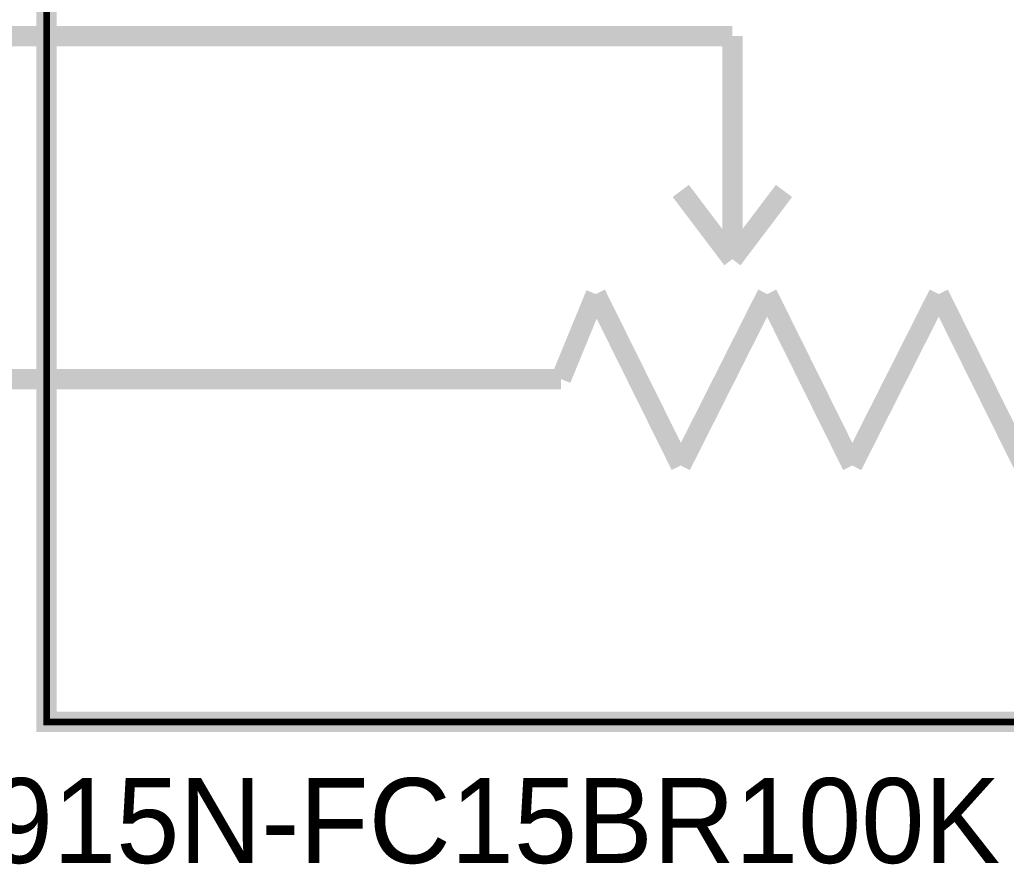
# Model space of a CAD drawing. Header units: inches. Extents: x 0 to 432, y 0 to 280.
# Drawn here: x 375.54 to 390.15, y 159.18 to 171.68 of the extents above; entities that cross this region are included whole.
import ezdxf

# ---------------------------------------------------------------- set-up
doc = ezdxf.new("R2010")
doc.units = ezdxf.units.IN
doc.layers.add('Sheet', color=255, linetype='Continuous')

msp = doc.modelspace()

# ---------------------------------------------------------------- linework, layer by layer
at = {"layer": 'Sheet'}
for points in [[(375.938, 179.05, 0.3, 0.3, 0), (398.782, 179.05, 0.3, 0.3, 0), (398.782, 161.284, 0.3, 0.3, 0), (375.938, 161.284, 0.3, 0.3, 0), (375.938, 179.05, 0.3, 0.3, 0)], [(375.938, 179.05, 0.0991, 0.0991, 0), (375.938, 161.284, 0.0991, 0.0991, 0), (398.782, 161.284, 0.0991, 0.0991, 0), (398.782, 179.05, 0.0991, 0.0991, 0), (375.938, 179.05, 0.0991, 0.0991, 0), (375.938, 179.05, 0.0991, 0.0991, 0)]]:
    msp.add_lwpolyline(points, format="xyseb", close=True, dxfattribs=at)
for points in [[(375.938, 171.436, 0.3, 0.3, 0), (370.839, 171.436, 0.3, 0.3, 0)], [(378.476, 171.436, 0.3, 0.3, 0), (375.938, 171.436, 0.3, 0.3, 0)], [(386.091, 171.436, 0.3, 0.3, 0), (378.476, 171.436, 0.3, 0.3, 0)], [(386.091, 168.134, 0.3, 0.3, 0), (386.091, 171.436, 0.3, 0.3, 0)], [(386.091, 168.134, 0.3, 0.3, 0), (385.327, 169.145, 0.3, 0.3, 0)], [(386.855, 169.145, 0.3, 0.3, 0), (386.091, 168.134, 0.3, 0.3, 0)], [(384.069, 167.618, 0.3, 0.3, 0), (383.553, 166.36, 0.3, 0.3, 0)], [(385.327, 165.08, 0.3, 0.3, 0), (384.069, 167.618, 0.3, 0.3, 0)], [(386.607, 167.618, 0.3, 0.3, 0), (385.327, 165.08, 0.3, 0.3, 0)], [(387.865, 165.08, 0.3, 0.3, 0), (386.607, 167.618, 0.3, 0.3, 0)], [(389.146, 167.618, 0.3, 0.3, 0), (387.865, 165.08, 0.3, 0.3, 0)], [(390.403, 165.08, 0.3, 0.3, 0), (389.146, 167.618, 0.3, 0.3, 0)], [(375.938, 166.36, 0.3, 0.3, 0), (370.839, 166.36, 0.3, 0.3, 0)], [(378.476, 166.36, 0.3, 0.3, 0), (373.4, 166.36, 0.3, 0.3, 0)], [(383.553, 166.36, 0.3, 0.3, 0), (378.476, 166.36, 0.3, 0.3, 0)]]:
    msp.add_lwpolyline(points, format="xyseb", dxfattribs=at)

# ---------------------------------------------------------------- texts
msp.add_text('P0915N-FC15BR100K', height=1.25775, dxfattribs=at).set_placement((373.041, 159.195))

doc.saveas('drawing.dxf')
